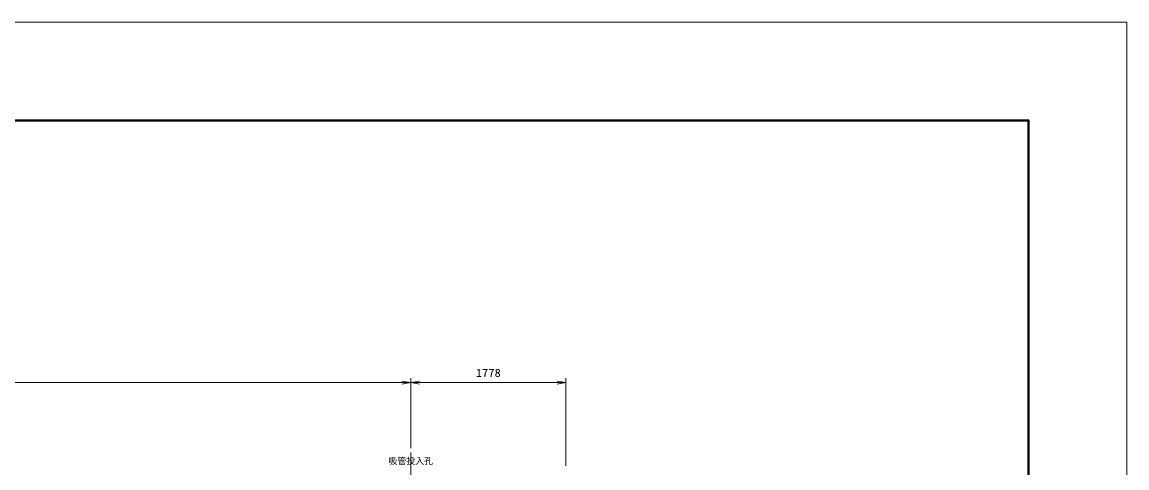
# Model space of a CAD drawing. Units: millimetres at full size; details may follow other scales. Extents: x 47000 to 89000, y 0 to 29700.
# Drawn here: x 76350 to 89000, y 24600 to 29700 of the extents above; entities that cross this region are included whole.
import ezdxf
from ezdxf.enums import TextEntityAlignment as Align

# ---------------------------------------------------------------- set-up
doc = ezdxf.new("R2010")
doc.units = ezdxf.units.MM
doc.header["$LTSCALE"] = 100
doc.linetypes.add('CHAIN', pattern=[18.5, 12, -1.5, 3.5, -1.5])
for name, color, linetype, lineweight in [('0_2', 4, 'Continuous', 13), ('Defpoints_5', 5, 'Continuous', 13), ('図枠', 1, 'Continuous', 40), ('寸法', 6, 'Continuous', 13), ('文字', 2, 'Continuous', 13)]:
    doc.layers.add(name, color=color, linetype=linetype, lineweight=lineweight)
doc.styles.add('ＭＳ ゴシック', font='')
doc.styles.get('ＭＳ ゴシック').set_extended_font_data('MS Gothic')

# ---------------------------------------------------------------- blocks, each defined once
blk = doc.blocks.new('open_arrow')
at = {"color": 0, "linetype": 'Continuous', "lineweight": -2}
blk.add_lwpolyline([(7.5, 1.25), (0, 0), (7.5, -1.25)], dxfattribs=at)

msp = doc.modelspace()

# ---------------------------------------------------------------- linework, layer by layer
at = {"layer": '0_2', "color": 2, "linetype": 'CHAIN'}
msp.add_line((80799.5, 24775), (80799.5, 23172), dxfattribs=at)
at = {"layer": 'Defpoints_5'}
msp.add_lwpolyline([(47000, 0), (89000, 0), (89000, 29700), (47000, 29700)], close=True, dxfattribs=at)
at = {"layer": '図枠'}
msp.add_lwpolyline([(48125, 1125), (87875, 1125), (87875, 28575), (48125, 28575)], close=True, dxfattribs=at)
at = {"layer": '寸法'}
for p, q in [((68439.5, 25575), (80799.5, 25575)), ((80799.5, 24825), (80799.5, 25625)), ((80799.5, 24825), (80799.5, 25625)), ((82577, 25575), (80799.5, 25575)), ((82577, 24625), (82577, 25625))]:
    msp.add_line(p, q, dxfattribs=at)

# ---------------------------------------------------------------- block references
at = {"layer": '寸法', "xscale": 13.3, "yscale": 13.3, "rotation": 180}
for p in [(80799.5, 25575), (82577, 25575)]:
    msp.add_blockref('open_arrow', p, dxfattribs=at)
at = {"layer": '寸法', "xscale": 13.3, "yscale": 13.3}
msp.add_blockref('open_arrow', (80799.5, 25575), dxfattribs=at)

# ---------------------------------------------------------------- texts
at = {"layer": '寸法', "style": 'ＭＳ ゴシック', "width": 1.15}
msp.add_text('1778', height=91.64, dxfattribs=at).set_placement((81688.2, 25687.5), align=Align.MIDDLE_CENTER)
at = {"layer": '文字', "style": 'ＭＳ ゴシック'}
msp.add_text('吸管投入孔', height=73.31, dxfattribs=at).set_placement((80799.5, 24715), align=Align.TOP_CENTER)

doc.saveas('drawing.dxf')
